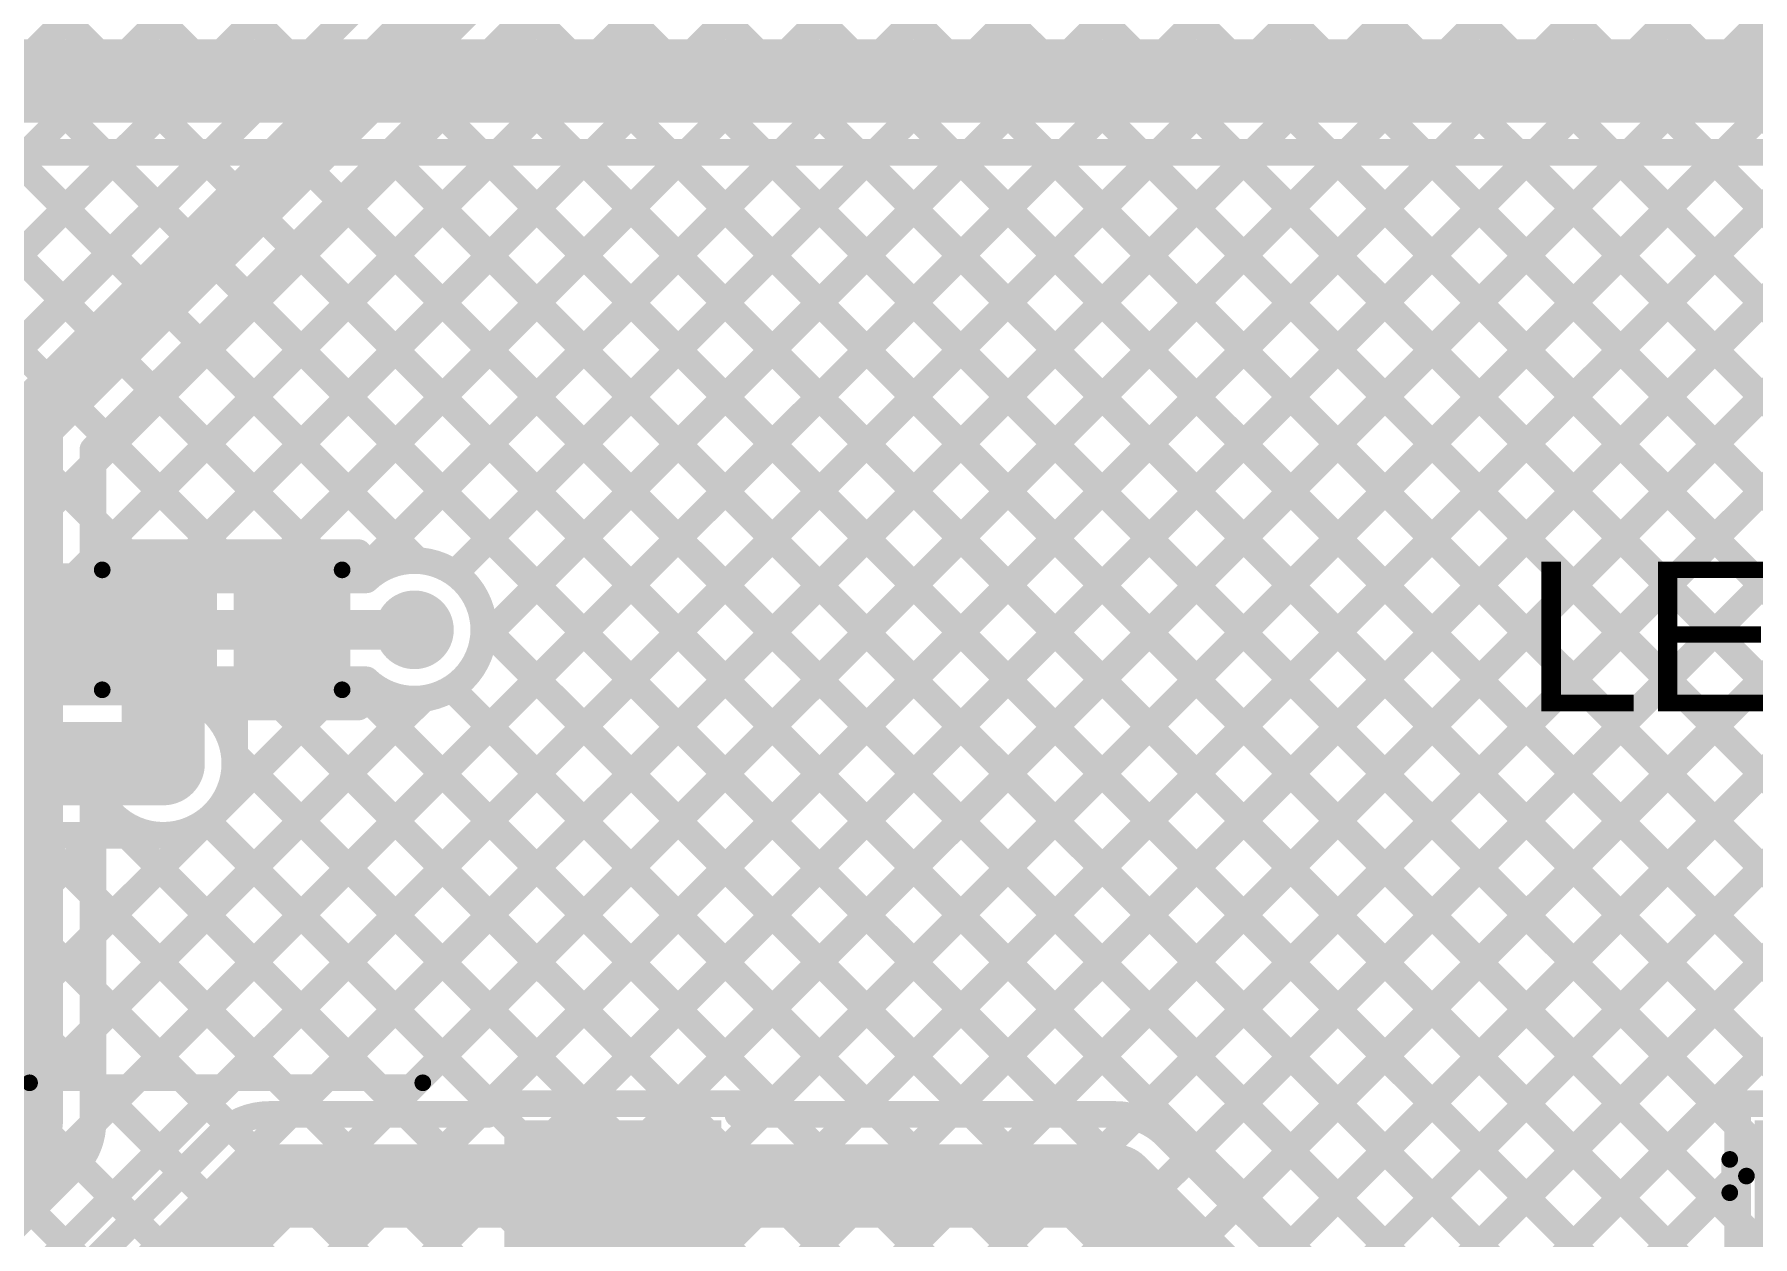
# Model space of a CAD drawing. Header units: millimetres. Extents: x -0.08 to 7.12, y -0.08 to 3.98.
# Drawn here: x 2.377 to 2.893, y 2.043 to 2.404 of the extents above; entities that cross this region are included whole.
import ezdxf

# ---------------------------------------------------------------- set-up
doc = ezdxf.new("R2010")
doc.units = ezdxf.units.MM
doc.header["$MEASUREMENT"] = 0
for name, color, linetype in [('BottomLayer', 5, 'Continuous'), ('TopLayer', 1, 'Continuous'), ('TopOverlay', 2, 'Continuous'), ('TopPaste', 8, 'Continuous'), ('TopSolder', 216, 'Continuous'), ('ViaHoleLayer', 16, 'Continuous')]:
    doc.layers.add(name, color=color, linetype=linetype)
doc.styles.add('Arial', font='', dxfattribs={"height": 0.2})
doc.styles.get('Arial').set_extended_font_data('Arial')

# ---------------------------------------------------------------- blocks, each defined once
blk = doc.blocks.new('SOP_4_2_54_32')
at = {"layer": 'TopLayer'}
for points in [[(-0.15157, 0.06575), (-0.09449, 0.06575), (-0.09449, 0.03425), (-0.15157, 0.03425)], [(0.09449, 0.06575), (0.15157, 0.06575), (0.15157, 0.03425), (0.09449, 0.03425)], [(-0.15157, -0.03425), (-0.09449, -0.03425), (-0.09449, -0.06575), (-0.15157, -0.06575)], [(0.09449, -0.03425), (0.15157, -0.03425), (0.15157, -0.06575), (0.09449, -0.06575)]]:
    blk.add_hatch(color=1, dxfattribs=at).paths.add_polyline_path(points)
at = {"layer": 'TopPaste'}
for points in [[(-0.15157, 0.06575), (-0.09449, 0.06575), (-0.09449, 0.03425), (-0.15157, 0.03425)], [(0.09449, 0.06575), (0.15157, 0.06575), (0.15157, 0.03425), (0.09449, 0.03425)], [(-0.15157, -0.03425), (-0.09449, -0.03425), (-0.09449, -0.06575), (-0.15157, -0.06575)], [(0.09449, -0.03425), (0.15157, -0.03425), (0.15157, -0.06575), (0.09449, -0.06575)]]:
    blk.add_hatch(color=8, dxfattribs=at).paths.add_polyline_path(points)
at = {"layer": 'TopSolder'}
for points in [[(-0.15557, 0.06975), (-0.09049, 0.06975), (-0.09049, 0.03025), (-0.15557, 0.03025)], [(0.09049, 0.06975), (0.15557, 0.06975), (0.15557, 0.03025), (0.09049, 0.03025)], [(-0.15557, -0.03025), (-0.09049, -0.03025), (-0.09049, -0.06975), (-0.15557, -0.06975)], [(0.09049, -0.03025), (0.15557, -0.03025), (0.15557, -0.06975), (0.09049, -0.06975)]]:
    blk.add_hatch(color=216, dxfattribs=at).paths.add_polyline_path(points)
at = {"layer": 'TopOverlay', "const_width": 0.005}
for points in [[(-0.052, 0.081), (0.066, 0.081)], [(-0.163, 0.048), (-0.163, 0.058)], [(-0.163, 0.058), (-0.158, 0.053)], [(-0.163, 0.048), (-0.158, 0.053)], [(-0.052, -0.081), (0.066, -0.081)]]:
    blk.add_lwpolyline(points, dxfattribs=at)
at = {"layer": 'TopOverlay', "const_width": 0.0025}
for points in [[(-0.05325, 0.081, 1), (-0.05075, 0.081, 1)], [(0.06475, 0.081, 1), (0.06725, 0.081, 1)], [(-0.16425, 0.058, 1), (-0.16175, 0.058, 1)], [(-0.16425, 0.058, 1), (-0.16175, 0.058, 1)], [(-0.15925, 0.053, 1), (-0.15675, 0.053, 1)], [(-0.15925, 0.053, 1), (-0.15675, 0.053, 1)], [(-0.16425, 0.048, 1), (-0.16175, 0.048, 1)], [(-0.16425, 0.048, 1), (-0.16175, 0.048, 1)], [(-0.05325, -0.081, 1), (-0.05075, -0.081, 1)], [(0.06475, -0.081, 1), (0.06725, -0.081, 1)]]:
    blk.add_lwpolyline(points, format="xyb", close=True, dxfattribs=at)
blk = doc.blocks.new('SOP_4_2_54_33')
at = {"layer": 'TopLayer'}
for points in [[(-0.15157, 0.06575), (-0.09449, 0.06575), (-0.09449, 0.03425), (-0.15157, 0.03425)], [(0.09449, 0.06575), (0.15157, 0.06575), (0.15157, 0.03425), (0.09449, 0.03425)], [(-0.15157, -0.03425), (-0.09449, -0.03425), (-0.09449, -0.06575), (-0.15157, -0.06575)], [(0.09449, -0.03425), (0.15157, -0.03425), (0.15157, -0.06575), (0.09449, -0.06575)]]:
    blk.add_hatch(color=1, dxfattribs=at).paths.add_polyline_path(points)
at = {"layer": 'TopPaste'}
for points in [[(-0.15157, 0.06575), (-0.09449, 0.06575), (-0.09449, 0.03425), (-0.15157, 0.03425)], [(0.09449, 0.06575), (0.15157, 0.06575), (0.15157, 0.03425), (0.09449, 0.03425)], [(-0.15157, -0.03425), (-0.09449, -0.03425), (-0.09449, -0.06575), (-0.15157, -0.06575)], [(0.09449, -0.03425), (0.15157, -0.03425), (0.15157, -0.06575), (0.09449, -0.06575)]]:
    blk.add_hatch(color=8, dxfattribs=at).paths.add_polyline_path(points)
at = {"layer": 'TopSolder'}
for points in [[(-0.15557, 0.06975), (-0.09049, 0.06975), (-0.09049, 0.03025), (-0.15557, 0.03025)], [(0.09049, 0.06975), (0.15557, 0.06975), (0.15557, 0.03025), (0.09049, 0.03025)], [(-0.15557, -0.03025), (-0.09049, -0.03025), (-0.09049, -0.06975), (-0.15557, -0.06975)], [(0.09049, -0.03025), (0.15557, -0.03025), (0.15557, -0.06975), (0.09049, -0.06975)]]:
    blk.add_hatch(color=216, dxfattribs=at).paths.add_polyline_path(points)
at = {"layer": 'TopOverlay', "const_width": 0.005}
for points in [[(-0.052, 0.081), (0.066, 0.081)], [(-0.163, 0.048), (-0.163, 0.058)], [(-0.163, 0.058), (-0.158, 0.053)], [(-0.163, 0.048), (-0.158, 0.053)], [(-0.052, -0.081), (0.066, -0.081)]]:
    blk.add_lwpolyline(points, dxfattribs=at)
at = {"layer": 'TopOverlay', "const_width": 0.0025}
for points in [[(-0.05325, 0.081, 1), (-0.05075, 0.081, 1)], [(0.06475, 0.081, 1), (0.06725, 0.081, 1)], [(-0.16425, 0.058, 1), (-0.16175, 0.058, 1)], [(-0.16425, 0.058, 1), (-0.16175, 0.058, 1)], [(-0.15925, 0.053, 1), (-0.15675, 0.053, 1)], [(-0.15925, 0.053, 1), (-0.15675, 0.053, 1)], [(-0.16425, 0.048, 1), (-0.16175, 0.048, 1)], [(-0.16425, 0.048, 1), (-0.16175, 0.048, 1)], [(-0.05325, -0.081, 1), (-0.05075, -0.081, 1)], [(0.06475, -0.081, 1), (0.06725, -0.081, 1)]]:
    blk.add_lwpolyline(points, format="xyb", close=True, dxfattribs=at)
blk = doc.blocks.new('LED_0402_71')
at = {"layer": 'TopLayer'}
for points in [[(-0.03091, 0.01417), (-0.0065, 0.01417), (-0.0065, -0.01417), (-0.03091, -0.01417)], [(0.0065, 0.01417), (0.03091, 0.01417), (0.03091, -0.01417), (0.0065, -0.01417)]]:
    blk.add_hatch(color=1, dxfattribs=at).paths.add_polyline_path(points)
at = {"layer": 'TopOverlay'}
blk.add_hatch(color=2, dxfattribs=at).paths.add_polyline_path([(0.037, -0.02), (0.061, -0.02), (0.061, 0.02), (0.037, 0.02)])
at = {"layer": 'TopPaste'}
for points in [[(-0.03091, 0.01417), (-0.0065, 0.01417), (-0.0065, -0.01417), (-0.03091, -0.01417)], [(0.0065, 0.01417), (0.03091, 0.01417), (0.03091, -0.01417), (0.0065, -0.01417)]]:
    blk.add_hatch(color=8, dxfattribs=at).paths.add_polyline_path(points)
at = {"layer": 'TopSolder'}
for points in [[(-0.03491, 0.01817), (-0.0025, 0.01817), (-0.0025, -0.01817), (-0.03491, -0.01817)], [(0.0025, 0.01817), (0.03491, 0.01817), (0.03491, -0.01817), (0.0025, -0.01817)]]:
    blk.add_hatch(color=216, dxfattribs=at).paths.add_polyline_path(points)
at = {"layer": 'TopOverlay', "const_width": 0.005}
for points in [[(0.037, 0.018), (-0.035, 0.018)], [(-0.035, 0.018), (-0.035, -0.018)], [(0.037, 0.018), (0.037, -0.018)], [(0.037, -0.018), (-0.035, -0.018)]]:
    blk.add_lwpolyline(points, dxfattribs=at)
at = {"layer": 'TopOverlay', "const_width": 0.0025}
for points in [[(-0.03625, 0.018, 1), (-0.03375, 0.018, 1)], [(-0.03625, 0.018, 1), (-0.03375, 0.018, 1)], [(0.03575, 0.018, 1), (0.03825, 0.018, 1)], [(0.03575, 0.018, 1), (0.03825, 0.018, 1)], [(-0.03625, -0.018, 1), (-0.03375, -0.018, 1)], [(-0.03625, -0.018, 1), (-0.03375, -0.018, 1)], [(0.03575, -0.018, 1), (0.03825, -0.018, 1)], [(0.03575, -0.018, 1), (0.03825, -0.018, 1)]]:
    blk.add_lwpolyline(points, format="xyb", close=True, dxfattribs=at)

msp = doc.modelspace()

# ---------------------------------------------------------------- hatches: boundary and pattern name
at = {"layer": 'BottomLayer'}
h = msp.add_hatch(color=5, dxfattribs=at)
edge = h.paths.add_edge_path()
edge.add_arc((2.49148, 2.225), 0.01181, 0, 360)
h = msp.add_hatch(color=5, dxfattribs=at)
edge = h.paths.add_edge_path()
edge.add_arc((2.41608, 2.18481), 0.01181, 0, 360)
at = {"layer": 'TopLayer'}
h = msp.add_hatch(color=1, dxfattribs=at)
edge = h.paths.add_edge_path()
edge.add_arc((2.49148, 2.225), 0.01181, 0, 360)
h = msp.add_hatch(color=1, dxfattribs=at)
edge = h.paths.add_edge_path()
edge.add_arc((2.41608, 2.18481), 0.01181, 0, 360)
at = {"layer": 'ViaHoleLayer'}
h = msp.add_hatch(color=16, dxfattribs=at)
edge = h.paths.add_edge_path()
edge.add_arc((2.49148, 2.225), 0.00591, 0, 360)
h = msp.add_hatch(color=16, dxfattribs=at)
edge = h.paths.add_edge_path()
edge.add_arc((2.41608, 2.18481), 0.00591, 0, 360)

# ---------------------------------------------------------------- linework, layer by layer
at = {"layer": 'BottomLayer'}
for points, const_width in [([(1.58782, 2.38982), (3.45956, 2.38982)], 0.025), ([(1.58782, 2.36832), (3.45956, 2.36832)], 0.008), ([(2.24703, 2.24), (2.37535, 2.36832)], 0.008), ([(2.25679, 2.36832), (2.38511, 2.24)], 0.008), ([(2.27531, 2.24), (2.40363, 2.36832)], 0.008), ([(2.28507, 2.36832), (2.41339, 2.24)], 0.008), ([(2.29765, 1.9795), (2.68647, 2.36832)], 0.008), ([(2.3036, 2.24), (2.43191, 2.36832)], 0.008), ([(2.31336, 2.36832), (2.44167, 2.24)], 0.008), ([(2.32594, 1.9795), (2.71476, 2.36832)], 0.008), ([(2.33188, 2.24), (2.4602, 2.36832)], 0.008), ([(2.34164, 2.36832), (2.46996, 2.24)], 0.008), ([(2.35422, 1.9795), (2.74304, 2.36832)], 0.008), ([(2.36016, 2.24), (2.48848, 2.36832)], 0.008), ([(2.36992, 2.36832), (2.49246, 2.24579)], 0.008), ([(2.38251, 1.9795), (2.77133, 2.36832)], 0.008), ([(2.38845, 2.24), (2.51677, 2.36832)], 0.008), ([(2.39821, 2.36832), (3.2721, 1.49443)], 0.008), ([(2.41079, 1.9795), (2.79961, 2.36832)], 0.008), ([(2.41673, 2.24), (2.54505, 2.36832)], 0.008), ([(2.42649, 2.36832), (3.2721, 1.52271)], 0.008), ([(2.43483, 1.97525), (2.82789, 2.36832)], 0.008), ([(2.44502, 2.24), (2.57334, 2.36832)], 0.008), ([(2.44913, 1.96127), (2.85618, 2.36832)], 0.008), ([(2.45478, 2.36832), (3.2721, 1.551)], 0.008), ([(2.46327, 1.94713), (2.88446, 2.36832)], 0.008), ([(2.4733, 2.24), (2.60162, 2.36832)], 0.008), ([(2.47742, 1.93299), (2.91275, 2.36832)], 0.008), ([(2.48306, 2.36832), (3.2721, 1.57928)], 0.008), ([(2.49156, 1.91885), (2.94103, 2.36832)], 0.008), ([(2.50354, 2.24196), (2.6299, 2.36832)], 0.008), ([(2.50569, 1.9047), (2.96932, 2.36832)], 0.008), ([(2.51135, 2.36832), (3.2721, 1.60757)], 0.008), ([(2.5121, 2.22223), (2.65819, 2.36832)], 0.008), ([(2.53963, 2.36832), (3.2721, 1.63585)], 0.008), ([(2.54077, 1.91149), (2.9976, 2.36832)], 0.008), ([(2.54092, 1.7985), (3.11074, 2.36832)], 0.008), ([(2.55851, 1.90094), (3.02588, 2.36832)], 0.008), ([(2.56791, 2.36832), (3.2721, 1.66414)], 0.008), ([(2.5692, 1.7985), (3.13902, 2.36832)], 0.008), ([(2.5962, 2.36832), (3.2721, 1.69242)], 0.008), ([(2.59638, 1.91053), (3.05417, 2.36832)], 0.008), ([(2.59749, 1.7985), (3.16731, 2.36832)], 0.008), ([(2.61053, 1.89639), (3.08245, 2.36832)], 0.008), ([(2.62448, 2.36832), (3.2721, 1.7207)], 0.008), ([(2.65277, 2.36832), (3.2721, 1.74899)], 0.008), ([(2.68105, 2.36832), (3.2721, 1.77727)], 0.008), ([(2.70934, 2.36832), (3.2721, 1.80556)], 0.008), ([(2.73762, 2.36832), (3.2721, 1.83384)], 0.008), ([(2.7659, 2.36832), (3.2721, 1.86213)], 0.008), ([(2.79419, 2.36832), (3.01782, 2.14469)], 0.008), ([(2.82247, 2.36832), (3.01782, 2.17298)], 0.008), ([(2.85076, 2.36832), (3.0218, 2.19728)], 0.008), ([(2.87904, 2.36832), (3.04113, 2.20623)], 0.008), ([(1.943, 2.24), (2.47705, 2.24)], 0.008), ([(1.943, 2.225), (2.49148, 2.225)], 0.012), ([(2.51227, 2.22598), (3.2721, 1.46615)], 0.008), ([(1.94921, 2.21), (2.47705, 2.21)], 0.008), ([(2.38304, 2.20631), (2.38673, 2.21)], 0.008), ([(2.38682, 2.21), (2.39051, 2.20631)], 0.008), ([(2.41133, 2.20631), (2.41502, 2.21)], 0.008), ([(2.41511, 2.21), (2.41899, 2.20611)], 0.008), ([(2.43226, 2.19896), (2.4433, 2.21)], 0.008), ([(2.43238, 2.17079), (2.47159, 2.21)], 0.008), ([(2.44339, 2.21), (3.21839, 1.435)], 0.008), ([(2.47167, 2.21), (3.24667, 1.435)], 0.008), ([(2.07781, 2.20631), (2.41608, 2.20631)], 0.008), ([(2.26937, 1.9795), (2.49424, 2.20437)], 0.008), ([(2.50257, 2.20739), (3.2721, 1.43786)], 0.008), ([(2.07781, 2.18481), (2.41608, 2.18481)], 0.025), ([(2.43738, 2.18773), (3.19011, 1.435)], 0.008), ([(2.62577, 1.7985), (3.01894, 2.19167)], 0.008), ([(2.24109, 1.9795), (2.4301, 2.16851)], 0.008), ([(2.42911, 2.16771), (3.16182, 1.435)], 0.008), ([(2.08672, 2.16331), (2.41608, 2.16331)], 0.008), ([(2.2128, 1.9795), (2.39661, 2.16331)], 0.008), ([(2.26381, 2.16331), (2.52336, 1.90376)], 0.008), ([(2.29209, 2.16331), (2.54434, 1.91106)], 0.008), ([(2.32037, 2.16331), (2.57675, 1.90693)], 0.008), ([(2.34866, 2.16331), (3.07697, 1.435)], 0.008), ([(2.37694, 2.16331), (3.10525, 1.435)], 0.008), ([(2.40523, 2.16331), (3.13354, 1.435)], 0.008), ([(2.64946, 1.7939), (3.01782, 2.16226)], 0.008)]:
    msp.add_lwpolyline(points, dxfattribs=dict(at, const_width=const_width))
for points, const_width in [([(2.37335, 2.36832, 1), (2.37735, 2.36832, 1)], 0.004), ([(2.39621, 2.36832, 1), (2.40021, 2.36832, 1)], 0.004), ([(2.40163, 2.36832, 1), (2.40563, 2.36832, 1)], 0.004), ([(2.42449, 2.36832, 1), (2.42849, 2.36832, 1)], 0.004), ([(2.42991, 2.36832, 1), (2.43391, 2.36832, 1)], 0.004), ([(2.45278, 2.36832, 1), (2.45678, 2.36832, 1)], 0.004), ([(2.4582, 2.36832, 1), (2.4622, 2.36832, 1)], 0.004), ([(2.48106, 2.36832, 1), (2.48506, 2.36832, 1)], 0.004), ([(2.48648, 2.36832, 1), (2.49048, 2.36832, 1)], 0.004), ([(2.50935, 2.36832, 1), (2.51335, 2.36832, 1)], 0.004), ([(2.51477, 2.36832, 1), (2.51877, 2.36832, 1)], 0.004), ([(2.53763, 2.36832, 1), (2.54163, 2.36832, 1)], 0.004), ([(2.54305, 2.36832, 1), (2.54705, 2.36832, 1)], 0.004), ([(2.56591, 2.36832, 1), (2.56991, 2.36832, 1)], 0.004), ([(2.57134, 2.36832, 1), (2.57534, 2.36832, 1)], 0.004), ([(2.5942, 2.36832, 1), (2.5982, 2.36832, 1)], 0.004), ([(2.59962, 2.36832, 1), (2.60362, 2.36832, 1)], 0.004), ([(2.62248, 2.36832, 1), (2.62648, 2.36832, 1)], 0.004), ([(2.6279, 2.36832, 1), (2.6319, 2.36832, 1)], 0.004), ([(2.65077, 2.36832, 1), (2.65477, 2.36832, 1)], 0.004), ([(2.65619, 2.36832, 1), (2.66019, 2.36832, 1)], 0.004), ([(2.67905, 2.36832, 1), (2.68305, 2.36832, 1)], 0.004), ([(2.68447, 2.36832, 1), (2.68847, 2.36832, 1)], 0.004), ([(2.70734, 2.36832, 1), (2.71134, 2.36832, 1)], 0.004), ([(2.71276, 2.36832, 1), (2.71676, 2.36832, 1)], 0.004), ([(2.73562, 2.36832, 1), (2.73962, 2.36832, 1)], 0.004), ([(2.74104, 2.36832, 1), (2.74504, 2.36832, 1)], 0.004), ([(2.7639, 2.36832, 1), (2.7679, 2.36832, 1)], 0.004), ([(2.76933, 2.36832, 1), (2.77333, 2.36832, 1)], 0.004), ([(2.79219, 2.36832, 1), (2.79619, 2.36832, 1)], 0.004), ([(2.79761, 2.36832, 1), (2.80161, 2.36832, 1)], 0.004), ([(2.82047, 2.36832, 1), (2.82447, 2.36832, 1)], 0.004), ([(2.82589, 2.36832, 1), (2.82989, 2.36832, 1)], 0.004), ([(2.84876, 2.36832, 1), (2.85276, 2.36832, 1)], 0.004), ([(2.85418, 2.36832, 1), (2.85818, 2.36832, 1)], 0.004), ([(2.87704, 2.36832, 1), (2.88104, 2.36832, 1)], 0.004), ([(2.88246, 2.36832, 1), (2.88646, 2.36832, 1)], 0.004), ([(2.49046, 2.24579, 1), (2.49446, 2.24579, 1)], 0.004), ([(2.38311, 2.24, 1), (2.38711, 2.24, 1)], 0.004), ([(2.38645, 2.24, 1), (2.39045, 2.24, 1)], 0.004), ([(2.41139, 2.24, 1), (2.41539, 2.24, 1)], 0.004), ([(2.41473, 2.24, 1), (2.41873, 2.24, 1)], 0.004), ([(2.43967, 2.24, 1), (2.44367, 2.24, 1)], 0.004), ([(2.44302, 2.24, 1), (2.44702, 2.24, 1)], 0.004), ([(2.46796, 2.24, 1), (2.47196, 2.24, 1)], 0.004), ([(2.4713, 2.24, 1), (2.4753, 2.24, 1)], 0.004), ([(2.47505, 2.24, 1), (2.47905, 2.24, 1)], 0.004), ([(2.47505, 2.24, 1), (2.47905, 2.24, 1)], 0.004), ([(2.50154, 2.24196, 1), (2.50554, 2.24196, 1)], 0.004), ([(2.48848, 2.225, 1), (2.49448, 2.225, 1)], 0.006), ([(2.51027, 2.22598, 1), (2.51427, 2.22598, 1)], 0.004), ([(2.51029, 2.225, 1), (2.51429, 2.225, 1)], 0.004), ([(2.51029, 2.225, 1), (2.51429, 2.225, 1)], 0.004), ([(2.5101, 2.22223, 1), (2.5141, 2.22223, 1)], 0.004), ([(2.38473, 2.21, 1), (2.38873, 2.21, 1)], 0.004), ([(2.38482, 2.21, 1), (2.38882, 2.21, 1)], 0.004), ([(2.41302, 2.21, 1), (2.41702, 2.21, 1)], 0.004), ([(2.41311, 2.21, 1), (2.41711, 2.21, 1)], 0.004), ([(2.4413, 2.21, 1), (2.4453, 2.21, 1)], 0.004), ([(2.44139, 2.21, 1), (2.44539, 2.21, 1)], 0.004), ([(2.46959, 2.21, 1), (2.47359, 2.21, 1)], 0.004), ([(2.46967, 2.21, 1), (2.47367, 2.21, 1)], 0.004), ([(2.47505, 2.21, 1), (2.47905, 2.21, 1)], 0.004), ([(2.47505, 2.21, 1), (2.47905, 2.21, 1)], 0.004), ([(2.38104, 2.20631, 1), (2.38504, 2.20631, 1)], 0.004), ([(2.38851, 2.20631, 1), (2.39251, 2.20631, 1)], 0.004), ([(2.40933, 2.20631, 1), (2.41333, 2.20631, 1)], 0.004), ([(2.41408, 2.20631, 1), (2.41808, 2.20631, 1)], 0.004), ([(2.41408, 2.20631, 1), (2.41808, 2.20631, 1)], 0.004), ([(2.41699, 2.20611, 1), (2.42099, 2.20611, 1)], 0.004), ([(2.49224, 2.20437, 1), (2.49624, 2.20437, 1)], 0.004), ([(2.50057, 2.20739, 1), (2.50457, 2.20739, 1)], 0.004), ([(2.43026, 2.19896, 1), (2.43426, 2.19896, 1)], 0.004), ([(2.40983, 2.18481, 1), (2.42233, 2.18481, 1)], 0.0125), ([(2.43538, 2.18773, 1), (2.43938, 2.18773, 1)], 0.004), ([(2.43558, 2.18481, 1), (2.43958, 2.18481, 1)], 0.004), ([(2.43558, 2.18481, 1), (2.43958, 2.18481, 1)], 0.004), ([(2.42711, 2.16771, 1), (2.43111, 2.16771, 1)], 0.004), ([(2.4281, 2.16851, 1), (2.4321, 2.16851, 1)], 0.004), ([(2.43038, 2.17079, 1), (2.43438, 2.17079, 1)], 0.004), ([(2.37494, 2.16331, 1), (2.37894, 2.16331, 1)], 0.004), ([(2.39461, 2.16331, 1), (2.39861, 2.16331, 1)], 0.004), ([(2.40323, 2.16331, 1), (2.40723, 2.16331, 1)], 0.004), ([(2.41408, 2.16331, 1), (2.41808, 2.16331, 1)], 0.004), ([(2.41408, 2.16331, 1), (2.41808, 2.16331, 1)], 0.004)]:
    msp.add_lwpolyline(points, format="xyb", close=True, dxfattribs=dict(at, const_width=const_width))
at = {"layer": 'BottomLayer', "const_width": 0.008}
for points in [[(2.47705, 2.24, -0.661143), (2.51229, 2.225)], [(2.51229, 2.225, -0.661143), (2.47705, 2.21)], [(2.41608, 2.20631, -0.414214), (2.43758, 2.18481)], [(2.43758, 2.18481, -0.414214), (2.41608, 2.16331)]]:
    msp.add_lwpolyline(points, format="xyb", dxfattribs=at)
at = {"layer": 'TopLayer'}
for points, const_width in [([(1.80593, 2.90403), (2.38604, 2.32391)], 0.008), ([(1.83421, 2.90403), (2.40019, 2.33806)], 0.008), ([(1.8625, 2.90403), (2.41433, 2.3522)], 0.008), ([(1.89078, 2.90403), (2.42847, 2.36634)], 0.008), ([(1.91907, 2.90403), (2.44261, 2.38048)], 0.008), ([(1.94735, 2.90403), (2.45676, 2.39463)], 0.008), ([(2.05824, 2.0795), (2.88277, 2.90403)], 0.008), ([(2.08586, 2.07884), (2.91106, 2.90403)], 0.008), ([(2.10214, 2.06683), (2.93934, 2.90403)], 0.008), ([(2.36258, 2.30045), (2.57454, 2.51241)], 0.008), ([(2.37599, 2.28699), (2.588, 2.499)], 0.02), ([(2.37794, 2.0315), (2.82644, 2.48)], 0.008), ([(2.39499, 2.27912), (2.59587, 2.48)], 0.008), ([(2.39499, 2.27483), (2.60016, 2.48)], 0.008), ([(2.39499, 2.07683), (2.79815, 2.48)], 0.008), ([(2.39662, 2.24817), (2.62845, 2.48)], 0.008), ([(2.42491, 2.24817), (2.65673, 2.48)], 0.008), ([(2.45319, 2.24817), (2.68502, 2.48)], 0.008), ([(2.45422, 2.0795), (2.85472, 2.48)], 0.008), ([(2.47468, 2.24138), (2.7133, 2.48)], 0.008), ([(2.48251, 2.0795), (2.88301, 2.48)], 0.008), ([(2.50354, 2.24196), (2.74159, 2.48)], 0.008), ([(2.5121, 2.22223), (2.76987, 2.48)], 0.008), ([(2.51404, 2.08275), (2.91129, 2.48)], 0.008), ([(2.54232, 2.08275), (2.93958, 2.48)], 0.008), ([(2.57061, 2.08275), (2.96786, 2.48)], 0.008), ([(2.59564, 2.0795), (2.99614, 2.48)], 0.008), ([(2.59766, 2.48), (2.97823, 2.09943)], 0.008), ([(2.62393, 2.0795), (3.02443, 2.48)], 0.008), ([(2.62594, 2.48), (2.97823, 2.12771)], 0.008), ([(2.65221, 2.0795), (3.05271, 2.48)], 0.008), ([(2.65422, 2.48), (2.97823, 2.156)], 0.008), ([(2.6805, 2.0795), (3.081, 2.48)], 0.008), ([(2.68251, 2.48), (2.97823, 2.18428)], 0.008), ([(2.7079, 2.07862), (3.10928, 2.48)], 0.008), ([(2.71079, 2.48), (2.97823, 2.21256)], 0.008), ([(2.72389, 2.06632), (3.13757, 2.48)], 0.008), ([(2.73803, 2.05218), (3.16585, 2.48)], 0.008), ([(2.73908, 2.48), (2.97823, 2.24085)], 0.008), ([(2.76736, 2.48), (2.97874, 2.26862)], 0.008), ([(2.79565, 2.48), (2.99089, 2.28476)], 0.008), ([(2.82393, 2.48), (3.00503, 2.2989)], 0.008), ([(2.58262, 2.46675), (2.97131, 2.07806)], 0.008), ([(2.56848, 2.45261), (2.93834, 2.08275)], 0.008), ([(2.55434, 2.43847), (2.91005, 2.08275)], 0.008), ([(2.54019, 2.42432), (2.88865, 2.07586)], 0.008), ([(2.52605, 2.41018), (2.88865, 2.04758)], 0.008), ([(2.51191, 2.39604), (2.87645, 2.0315)], 0.008), ([(2.49777, 2.3819), (2.84816, 2.0315)], 0.008), ([(2.48363, 2.36776), (2.81988, 2.0315)], 0.008), ([(2.46948, 2.35361), (2.7916, 2.0315)], 0.008), ([(2.45534, 2.33947), (2.76331, 2.0315)], 0.008), ([(2.4412, 2.32533), (2.68703, 2.0795)], 0.008), ([(2.42706, 2.31119), (2.49246, 2.24579)], 0.008), ([(2.41291, 2.29704), (2.46179, 2.24817)], 0.008), ([(2.37599, 2.0771), (2.37599, 2.28699)], 0.02), ([(2.39877, 2.2829), (2.4335, 2.24817)], 0.008), ([(2.39499, 2.24817), (2.39499, 2.27912)], 0.008), ([(2.75217, 2.03804), (2.97823, 2.26409)], 0.008), ([(2.39499, 2.2584), (2.40522, 2.24817)], 0.008), ([(2.39499, 2.24817), (2.43227, 2.24817)], 0.008), ([(2.43227, 2.24817), (2.43728, 2.24817)], 0.008), ([(2.43227, 2.24817), (2.43728, 2.24817)], 0.008), ([(2.43728, 2.24817), (2.47468, 2.24817)], 0.008), ([(2.47468, 2.24), (2.47468, 2.24817)], 0.008), ([(2.77392, 2.0315), (2.97823, 2.23581)], 0.008), ([(2.41608, 2.18481), (2.41608, 2.225)], 0.025), ([(2.45348, 2.225), (2.49148, 2.225)], 0.012), ([(2.51227, 2.22598), (2.65874, 2.0795)], 0.008), ([(2.47468, 2.20183), (2.47468, 2.21)], 0.008), ([(2.39499, 2.10512), (2.49424, 2.20437)], 0.008), ([(2.47468, 2.20699), (2.60217, 2.0795)], 0.008), ([(2.50257, 2.20739), (2.63046, 2.0795)], 0.008), ([(2.8022, 2.0315), (2.97823, 2.20753)], 0.008), ([(2.43238, 2.17079), (2.46341, 2.20183)], 0.008), ([(2.43758, 2.20183), (2.47468, 2.20183)], 0.008), ([(2.43758, 2.18481), (2.43758, 2.20183)], 0.008), ([(2.45156, 2.20183), (2.57064, 2.08275)], 0.008), ([(2.43758, 2.18753), (2.54236, 2.08275)], 0.008), ([(2.39499, 2.0771), (2.39499, 2.18061)], 0.008), ([(2.83049, 2.0315), (2.97823, 2.17924)], 0.008), ([(2.39499, 2.17355), (2.48904, 2.0795)], 0.008), ([(2.39499, 2.16169), (2.40193, 2.16862)], 0.008), ([(2.39499, 2.1334), (2.4301, 2.16851)], 0.008), ([(2.42911, 2.16771), (2.51407, 2.08275)], 0.008), ([(2.39499, 2.14526), (2.46075, 2.0795)], 0.008), ([(2.39499, 2.11698), (2.43608, 2.07589)], 0.008), ([(2.39499, 2.08869), (2.42164, 2.06205)], 0.008), ([(2.35689, 2.058), (2.37599, 2.0771)], 0.02), ([(2.448, 2.0795), (2.51348, 2.0795)], 0.008), ([(2.51079, 2.0795), (2.51348, 2.08219)], 0.008), ([(2.51348, 2.08275), (2.58856, 2.08275)], 0.008), ([(2.51348, 2.0795), (2.51348, 2.08275)], 0.008), ([(2.58856, 2.0795), (2.58856, 2.08275)], 0.008), ([(2.58856, 2.0795), (2.70181, 2.0795)], 0.008), ([(2.88865, 2.08275), (2.96374, 2.08275)], 0.008), ([(2.88865, 2.03325), (2.88865, 2.08275)], 0.008), ([(2.39109, 2.0315), (2.4328, 2.0732)], 0.008), ([(2.71701, 2.0732), (2.75871, 2.0315)], 0.008), ([(2.39053, 2.06487), (2.4075, 2.0479)], 0.008), ([(2.4, 2.01), (2.448, 2.058)], 0.025), ([(2.448, 2.058), (2.55102, 2.058)], 0.025), ([(2.55102, 2.058), (2.70181, 2.058)], 0.025), ([(2.70181, 2.058), (2.74981, 2.01)], 0.025), ([(2.37035, 2.04459), (2.3894, 2.06364)], 0.008), ([(2.85877, 2.0315), (2.88865, 2.06138)], 0.008), ([(2.37644, 2.05068), (2.39336, 2.03376)], 0.008)]:
    msp.add_lwpolyline(points, dxfattribs=dict(at, const_width=const_width))
for points, const_width in [([(2.45476, 2.39463, 1), (2.45876, 2.39463, 1)], 0.004), ([(2.50991, 2.39604, 1), (2.51391, 2.39604, 1)], 0.004), ([(2.44061, 2.38048, 1), (2.44461, 2.38048, 1)], 0.004), ([(2.49577, 2.3819, 1), (2.49977, 2.3819, 1)], 0.004), ([(2.42647, 2.36634, 1), (2.43047, 2.36634, 1)], 0.004), ([(2.48163, 2.36776, 1), (2.48563, 2.36776, 1)], 0.004), ([(2.46748, 2.35361, 1), (2.47148, 2.35361, 1)], 0.004), ([(2.41233, 2.3522, 1), (2.41633, 2.3522, 1)], 0.004), ([(2.39819, 2.33806, 1), (2.40219, 2.33806, 1)], 0.004), ([(2.45334, 2.33947, 1), (2.45734, 2.33947, 1)], 0.004), ([(2.38404, 2.32391, 1), (2.38804, 2.32391, 1)], 0.004), ([(2.4392, 2.32533, 1), (2.4432, 2.32533, 1)], 0.004), ([(2.42506, 2.31119, 1), (2.42906, 2.31119, 1)], 0.004), ([(2.41091, 2.29704, 1), (2.41491, 2.29704, 1)], 0.004), ([(2.37099, 2.28699, 1), (2.38099, 2.28699, 1)], 0.01), ([(2.37099, 2.28699, 1), (2.38099, 2.28699, 1)], 0.01), ([(2.39677, 2.2829, 1), (2.40077, 2.2829, 1)], 0.004), ([(2.39299, 2.27912, 1), (2.39699, 2.27912, 1)], 0.004), ([(2.39299, 2.27912, 1), (2.39699, 2.27912, 1)], 0.004), ([(2.39299, 2.27483, 1), (2.39699, 2.27483, 1)], 0.004), ([(2.39299, 2.2584, 1), (2.39699, 2.2584, 1)], 0.004), ([(2.39299, 2.24817, 1), (2.39699, 2.24817, 1)], 0.004), ([(2.39299, 2.24817, 1), (2.39699, 2.24817, 1)], 0.004), ([(2.39462, 2.24817, 1), (2.39862, 2.24817, 1)], 0.004), ([(2.40322, 2.24817, 1), (2.40722, 2.24817, 1)], 0.004), ([(2.42291, 2.24817, 1), (2.42691, 2.24817, 1)], 0.004), ([(2.43027, 2.24817, 1), (2.43427, 2.24817, 1)], 0.004), ([(2.43027, 2.24817, 1), (2.43427, 2.24817, 1)], 0.004), ([(2.43027, 2.24817, 1), (2.43427, 2.24817, 1)], 0.004), ([(2.4315, 2.24817, 1), (2.4355, 2.24817, 1)], 0.004), ([(2.43528, 2.24817, 1), (2.43928, 2.24817, 1)], 0.004), ([(2.43528, 2.24817, 1), (2.43928, 2.24817, 1)], 0.004), ([(2.43528, 2.24817, 1), (2.43928, 2.24817, 1)], 0.004), ([(2.45119, 2.24817, 1), (2.45519, 2.24817, 1)], 0.004), ([(2.45979, 2.24817, 1), (2.46379, 2.24817, 1)], 0.004), ([(2.47268, 2.24817, 1), (2.47668, 2.24817, 1)], 0.004), ([(2.47268, 2.24817, 1), (2.47668, 2.24817, 1)], 0.004), ([(2.49046, 2.24579, 1), (2.49446, 2.24579, 1)], 0.004), ([(2.47268, 2.24138, 1), (2.47668, 2.24138, 1)], 0.004), ([(2.47268, 2.24, 1), (2.47668, 2.24, 1)], 0.004), ([(2.47505, 2.24, 1), (2.47905, 2.24, 1)], 0.004), ([(2.50154, 2.24196, 1), (2.50554, 2.24196, 1)], 0.004), ([(2.40983, 2.225, 1), (2.42233, 2.225, 1)], 0.0125), ([(2.45048, 2.225, 1), (2.45648, 2.225, 1)], 0.006), ([(2.48848, 2.225, 1), (2.49448, 2.225, 1)], 0.006), ([(2.51027, 2.22598, 1), (2.51427, 2.22598, 1)], 0.004), ([(2.51029, 2.225, 1), (2.51429, 2.225, 1)], 0.004), ([(2.51029, 2.225, 1), (2.51429, 2.225, 1)], 0.004), ([(2.5101, 2.22223, 1), (2.5141, 2.22223, 1)], 0.004), ([(2.47268, 2.21, 1), (2.47668, 2.21, 1)], 0.004), ([(2.47505, 2.21, 1), (2.47905, 2.21, 1)], 0.004), ([(2.47268, 2.20699, 1), (2.47668, 2.20699, 1)], 0.004), ([(2.49224, 2.20437, 1), (2.49624, 2.20437, 1)], 0.004), ([(2.50057, 2.20739, 1), (2.50457, 2.20739, 1)], 0.004), ([(2.43558, 2.20183, 1), (2.43958, 2.20183, 1)], 0.004), ([(2.43558, 2.20183, 1), (2.43958, 2.20183, 1)], 0.004), ([(2.44956, 2.20183, 1), (2.45356, 2.20183, 1)], 0.004), ([(2.46141, 2.20183, 1), (2.46541, 2.20183, 1)], 0.004), ([(2.47268, 2.20183, 1), (2.47668, 2.20183, 1)], 0.004), ([(2.47268, 2.20183, 1), (2.47668, 2.20183, 1)], 0.004), ([(2.40983, 2.18481, 1), (2.42233, 2.18481, 1)], 0.0125), ([(2.43558, 2.18753, 1), (2.43958, 2.18753, 1)], 0.004), ([(2.43558, 2.18481, 1), (2.43958, 2.18481, 1)], 0.004), ([(2.43558, 2.18481, 1), (2.43958, 2.18481, 1)], 0.004), ([(2.39299, 2.18061, 1), (2.39699, 2.18061, 1)], 0.004), ([(2.39299, 2.18061, 1), (2.39699, 2.18061, 1)], 0.004), ([(2.39299, 2.17355, 1), (2.39699, 2.17355, 1)], 0.004), ([(2.39993, 2.16862, 1), (2.40393, 2.16862, 1)], 0.004), ([(2.42711, 2.16771, 1), (2.43111, 2.16771, 1)], 0.004), ([(2.4281, 2.16851, 1), (2.4321, 2.16851, 1)], 0.004), ([(2.43038, 2.17079, 1), (2.43438, 2.17079, 1)], 0.004), ([(2.39299, 2.16169, 1), (2.39699, 2.16169, 1)], 0.004), ([(2.39299, 2.14526, 1), (2.39699, 2.14526, 1)], 0.004), ([(2.39299, 2.1334, 1), (2.39699, 2.1334, 1)], 0.004), ([(2.39299, 2.11698, 1), (2.39699, 2.11698, 1)], 0.004), ([(2.39299, 2.10512, 1), (2.39699, 2.10512, 1)], 0.004), ([(2.39299, 2.08869, 1), (2.39699, 2.08869, 1)], 0.004), ([(2.37099, 2.0771, 1), (2.38099, 2.0771, 1)], 0.01), ([(2.37099, 2.0771, 1), (2.38099, 2.0771, 1)], 0.01), ([(2.446, 2.0795, 1), (2.45, 2.0795, 1)], 0.004), ([(2.446, 2.0795, 1), (2.45, 2.0795, 1)], 0.004), ([(2.446, 2.0795, 1), (2.45, 2.0795, 1)], 0.004), ([(2.45222, 2.0795, 1), (2.45622, 2.0795, 1)], 0.004), ([(2.45875, 2.0795, 1), (2.46275, 2.0795, 1)], 0.004), ([(2.48051, 2.0795, 1), (2.48451, 2.0795, 1)], 0.004), ([(2.48704, 2.0795, 1), (2.49104, 2.0795, 1)], 0.004), ([(2.50879, 2.0795, 1), (2.51279, 2.0795, 1)], 0.004), ([(2.51148, 2.08275, 1), (2.51548, 2.08275, 1)], 0.004), ([(2.51148, 2.08275, 1), (2.51548, 2.08275, 1)], 0.004), ([(2.51148, 2.08219, 1), (2.51548, 2.08219, 1)], 0.004), ([(2.51148, 2.0795, 1), (2.51548, 2.0795, 1)], 0.004), ([(2.51148, 2.0795, 1), (2.51548, 2.0795, 1)], 0.004), ([(2.51204, 2.08275, 1), (2.51604, 2.08275, 1)], 0.004), ([(2.51207, 2.08275, 1), (2.51607, 2.08275, 1)], 0.004), ([(2.54032, 2.08275, 1), (2.54432, 2.08275, 1)], 0.004), ([(2.54036, 2.08275, 1), (2.54436, 2.08275, 1)], 0.004), ([(2.56861, 2.08275, 1), (2.57261, 2.08275, 1)], 0.004), ([(2.56864, 2.08275, 1), (2.57264, 2.08275, 1)], 0.004), ([(2.58656, 2.08275, 1), (2.59056, 2.08275, 1)], 0.004), ([(2.58656, 2.08275, 1), (2.59056, 2.08275, 1)], 0.004), ([(2.58656, 2.0795, 1), (2.59056, 2.0795, 1)], 0.004), ([(2.58656, 2.0795, 1), (2.59056, 2.0795, 1)], 0.004), ([(2.59364, 2.0795, 1), (2.59764, 2.0795, 1)], 0.004), ([(2.60017, 2.0795, 1), (2.60417, 2.0795, 1)], 0.004), ([(2.62193, 2.0795, 1), (2.62593, 2.0795, 1)], 0.004), ([(2.62846, 2.0795, 1), (2.63246, 2.0795, 1)], 0.004), ([(2.65021, 2.0795, 1), (2.65421, 2.0795, 1)], 0.004), ([(2.65674, 2.0795, 1), (2.66074, 2.0795, 1)], 0.004), ([(2.6785, 2.0795, 1), (2.6825, 2.0795, 1)], 0.004), ([(2.68503, 2.0795, 1), (2.68903, 2.0795, 1)], 0.004), ([(2.69981, 2.0795, 1), (2.70381, 2.0795, 1)], 0.004), ([(2.69981, 2.0795, 1), (2.70381, 2.0795, 1)], 0.004), ([(2.69981, 2.0795, 1), (2.70381, 2.0795, 1)], 0.004), ([(2.88665, 2.08275, 1), (2.89065, 2.08275, 1)], 0.004), ([(2.88665, 2.08275, 1), (2.89065, 2.08275, 1)], 0.004), ([(2.39299, 2.0771, 1), (2.39699, 2.0771, 1)], 0.004), ([(2.39299, 2.0771, 1), (2.39699, 2.0771, 1)], 0.004), ([(2.39299, 2.0771, 1), (2.39699, 2.0771, 1)], 0.004), ([(2.39299, 2.07683, 1), (2.39699, 2.07683, 1)], 0.004), ([(2.43408, 2.07589, 1), (2.43808, 2.07589, 1)], 0.004), ([(2.7059, 2.07862, 1), (2.7099, 2.07862, 1)], 0.004), ([(2.88665, 2.07586, 1), (2.89065, 2.07586, 1)], 0.004), ([(2.4308, 2.0732, 1), (2.4348, 2.0732, 1)], 0.004), ([(2.4308, 2.0732, 1), (2.4348, 2.0732, 1)], 0.004), ([(2.4308, 2.0732, 1), (2.4348, 2.0732, 1)], 0.004), ([(2.71501, 2.0732, 1), (2.71901, 2.0732, 1)], 0.004), ([(2.71501, 2.0732, 1), (2.71901, 2.0732, 1)], 0.004), ([(2.71501, 2.0732, 1), (2.71901, 2.0732, 1)], 0.004), ([(2.38853, 2.06487, 1), (2.39253, 2.06487, 1)], 0.004), ([(2.44175, 2.058, 1), (2.45425, 2.058, 1)], 0.0125), ([(2.44175, 2.058, 1), (2.45425, 2.058, 1)], 0.0125), ([(2.54477, 2.058, 1), (2.55727, 2.058, 1)], 0.0125), ([(2.54477, 2.058, 1), (2.55727, 2.058, 1)], 0.0125), ([(2.69556, 2.058, 1), (2.70806, 2.058, 1)], 0.0125), ([(2.69556, 2.058, 1), (2.70806, 2.058, 1)], 0.0125), ([(2.72189, 2.06632, 1), (2.72589, 2.06632, 1)], 0.004), ([(2.3874, 2.06364, 1), (2.3914, 2.06364, 1)], 0.004), ([(2.3874, 2.06364, 1), (2.3914, 2.06364, 1)], 0.004), ([(2.38742, 2.06366, 1), (2.39142, 2.06366, 1)], 0.004), ([(2.41964, 2.06205, 1), (2.42364, 2.06205, 1)], 0.004), ([(2.88665, 2.06138, 1), (2.89065, 2.06138, 1)], 0.004), ([(2.37444, 2.05068, 1), (2.37844, 2.05068, 1)], 0.004), ([(2.73603, 2.05218, 1), (2.74003, 2.05218, 1)], 0.004), ([(2.4055, 2.0479, 1), (2.4095, 2.0479, 1)], 0.004), ([(2.88665, 2.04758, 1), (2.89065, 2.04758, 1)], 0.004)]:
    msp.add_lwpolyline(points, format="xyb", close=True, dxfattribs=dict(at, const_width=const_width))
at = {"layer": 'TopLayer', "const_width": 0.008}
for points in [[(2.47705, 2.24, -0.661143), (2.51229, 2.225)], [(2.51229, 2.225, -0.661143), (2.47705, 2.21)], [(2.43758, 2.18481, -0.906295), (2.39499, 2.18061)], [(2.4328, 2.0732, -0.198912), (2.448, 2.0795)], [(2.4328, 2.0732, -0.198912), (2.448, 2.0795)], [(2.70181, 2.0795, -0.198912), (2.71701, 2.0732)], [(2.70181, 2.0795, -0.198912), (2.71701, 2.0732)], [(2.39499, 2.0771, -0.199451), (2.3894, 2.06364)], [(2.39499, 2.0771, -0.198912), (2.38942, 2.06366)]]:
    msp.add_lwpolyline(points, format="xyb", dxfattribs=at)

# ---------------------------------------------------------------- block references
at = {"rotation": 180}
msp.add_blockref('LED_0402_71', (2.43478, 2.225), dxfattribs=at)
for name, p in [('SOP_4_2_54_33', (2.42799, 2.008)), ('SOP_4_2_54_32', (3.04923, 2.008))]:
    msp.add_blockref(name, p)

# ---------------------------------------------------------------- texts
at = {"layer": 'TopOverlay', "style": 'Arial'}
msp.add_text('LED5', height=0.045, dxfattribs=at).set_placement((2.82453, 2.20051))

doc.saveas('drawing.dxf')
